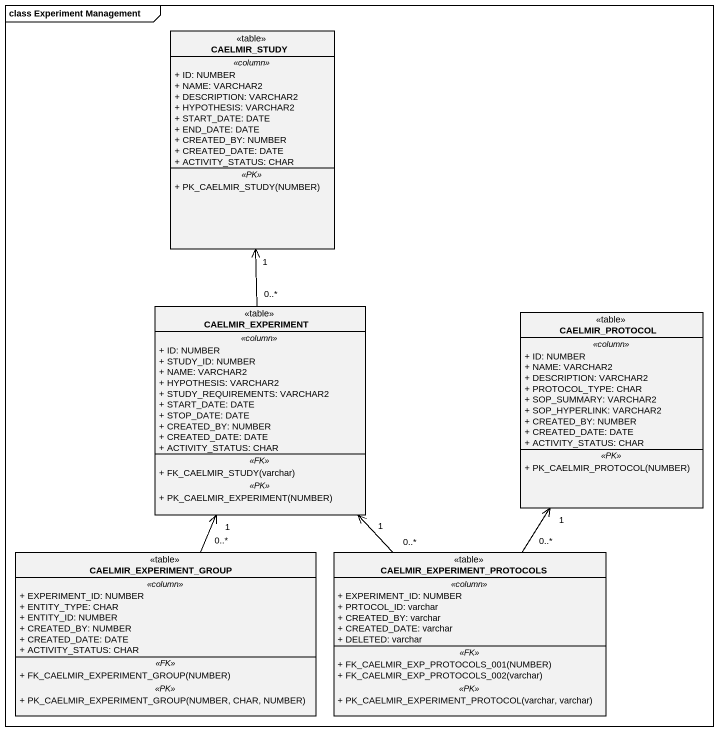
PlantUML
@startuml
mainframe class Experiment Management
hide circle
hide empty members
skinparam classAttributeIconSize 0
class CAELMIR_STUDY <<table>> {
  .. <<column>> ..
  + ID: NUMBER
  + NAME: VARCHAR2
  + DESCRIPTION: VARCHAR2
  + HYPOTHESIS: VARCHAR2
  + START_DATE: DATE
  + END_DATE: DATE
  + CREATED_BY: NUMBER
  + CREATED_DATE: DATE
  + ACTIVITY_STATUS: CHAR
  .. <<PK>> ..
  + PK_CAELMIR_STUDY(NUMBER)
}
class CAELMIR_EXPERIMENT <<table>> {
  .. <<column>> ..
  + ID: NUMBER
  + STUDY_ID: NUMBER
  + NAME: VARCHAR2
  + HYPOTHESIS: VARCHAR2
  + STUDY_REQUIREMENTS: VARCHAR2
  + START_DATE: DATE
  + STOP_DATE: DATE
  + CREATED_BY: NUMBER
  + CREATED_DATE: DATE
  + ACTIVITY_STATUS: CHAR
  .. <<FK>> ..
  + FK_CAELMIR_STUDY(varchar)
  .. <<PK>> ..
  + PK_CAELMIR_EXPERIMENT(NUMBER)
}
class CAELMIR_PROTOCOL <<table>> {
  .. <<column>> ..
  + ID: NUMBER
  + NAME: VARCHAR2
  + DESCRIPTION: VARCHAR2
  + PROTOCOL_TYPE: CHAR
  + SOP_SUMMARY: VARCHAR2
  + SOP_HYPERLINK: VARCHAR2
  + CREATED_BY: NUMBER
  + CREATED_DATE: DATE
  + ACTIVITY_STATUS: CHAR
  .. <<PK>> ..
  + PK_CAELMIR_PROTOCOL(NUMBER)
}
class CAELMIR_EXPERIMENT_GROUP <<table>> {
  .. <<column>> ..
  + EXPERIMENT_ID: NUMBER
  + ENTITY_TYPE: CHAR
  + ENTITY_ID: NUMBER
  + CREATED_BY: NUMBER
  + CREATED_DATE: DATE
  + ACTIVITY_STATUS: CHAR
  .. <<FK>> ..
  + FK_CAELMIR_EXPERIMENT_GROUP(NUMBER)
  .. <<PK>> ..
  + PK_CAELMIR_EXPERIMENT_GROUP(NUMBER, CHAR, NUMBER)
}
class CAELMIR_EXPERIMENT_PROTOCOLS <<table>> {
  .. <<column>> ..
  + EXPERIMENT_ID: NUMBER
  + PRTOCOL_ID: varchar
  + CREATED_BY: varchar
  + CREATED_DATE: varchar
  + DELETED: varchar
  .. <<FK>> ..
  + FK_CAELMIR_EXP_PROTOCOLS_001(NUMBER)
  + FK_CAELMIR_EXP_PROTOCOLS_002(varchar)
  .. <<PK>> ..
  + PK_CAELMIR_EXPERIMENT_PROTOCOL(varchar, varchar)
}
CAELMIR_EXPERIMENT "0..*" -up-> "1" CAELMIR_STUDY
CAELMIR_EXPERIMENT_GROUP "0..*" -up-> "1" CAELMIR_EXPERIMENT
CAELMIR_EXPERIMENT_PROTOCOLS "0..*" -up-> "1" CAELMIR_EXPERIMENT
CAELMIR_EXPERIMENT_PROTOCOLS "0..*" -up-> "1" CAELMIR_PROTOCOL
@enduml
